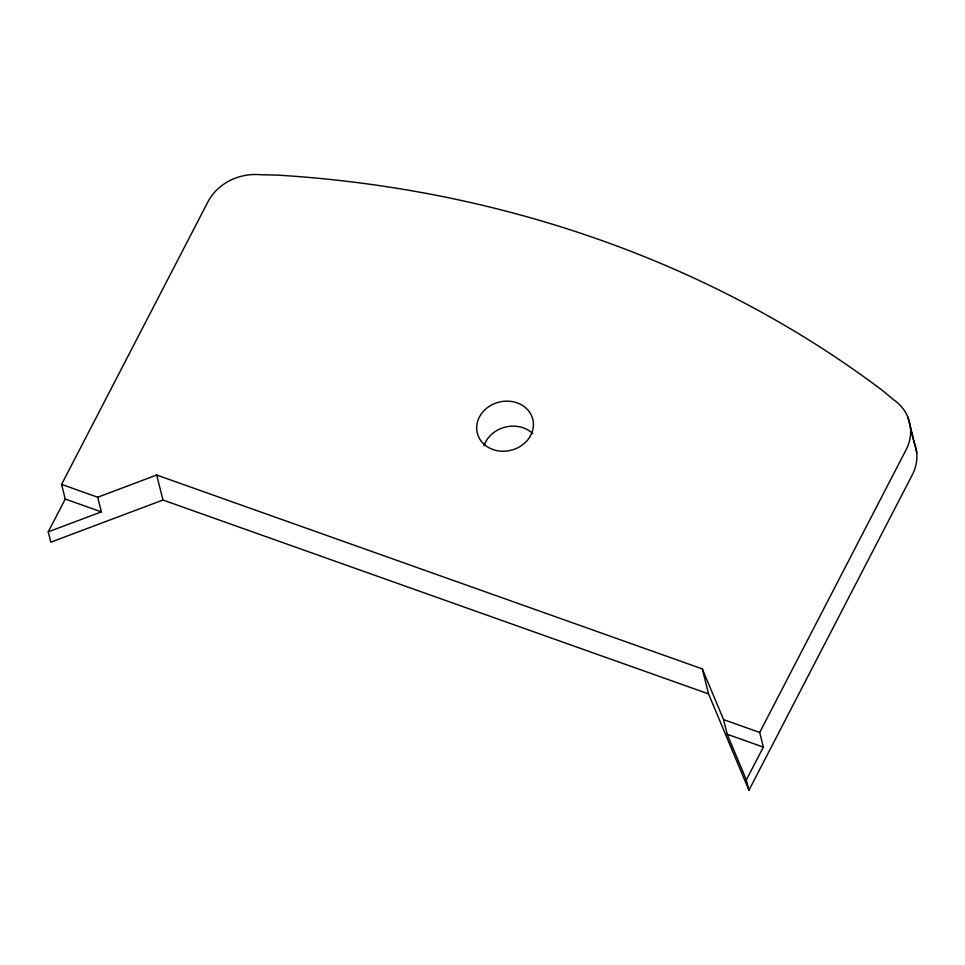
<?xml version="1.0" encoding="UTF-8"?>
<svg xmlns="http://www.w3.org/2000/svg" width="965" height="965" viewBox="0 0 965 965"><rect width="100%" height="100%" fill="white"/><g stroke="black" fill="none" stroke-linecap="round" stroke-linejoin="round"><path stroke-width="1.45" d="M748.937 790.251L708.551 693.895L162.952 500.027L50.831 542.185L48.25 531.848L65.246 499.038L61.591 484.394L207.945 201.818A49.094 42.605 -14 0 1 260.671 174.749L276.46 175.051A1121.209 972.949 -14 0 1 882.263 390.318L893.409 399.582A49.094 42.605 -14 0 1 906.051 449.883L759.696 732.459L763.351 747.115L746.355 779.913L748.937 790.251L912.287 474.877A49.094 42.605 -14 0 0 914.036 441.97L907.812 416.977M61.591 484.394L97.706 497.228L156.716 475.033L702.327 668.914L723.569 719.625L727.224 734.269L746.355 779.913M48.25 531.848L101.361 511.872L97.706 497.228M723.569 719.625L759.696 732.459M65.246 499.038L101.361 511.872M727.224 734.269L763.351 747.115M910.514 427.76L916.75 452.754M702.327 668.914L708.551 693.895M156.716 475.033L162.952 500.027M484.008 445.818A28.588 24.813 -14 0 1 505.214 427.121A28.588 24.813 -14 0 1 532.752 433.587M492.946 449.521A28.588 24.813 -14 0 0 533.319 422.429A28.588 24.813 -14 0 0 488.833 406.627A28.588 24.813 -14 0 0 492.946 449.521"/></g></svg>
